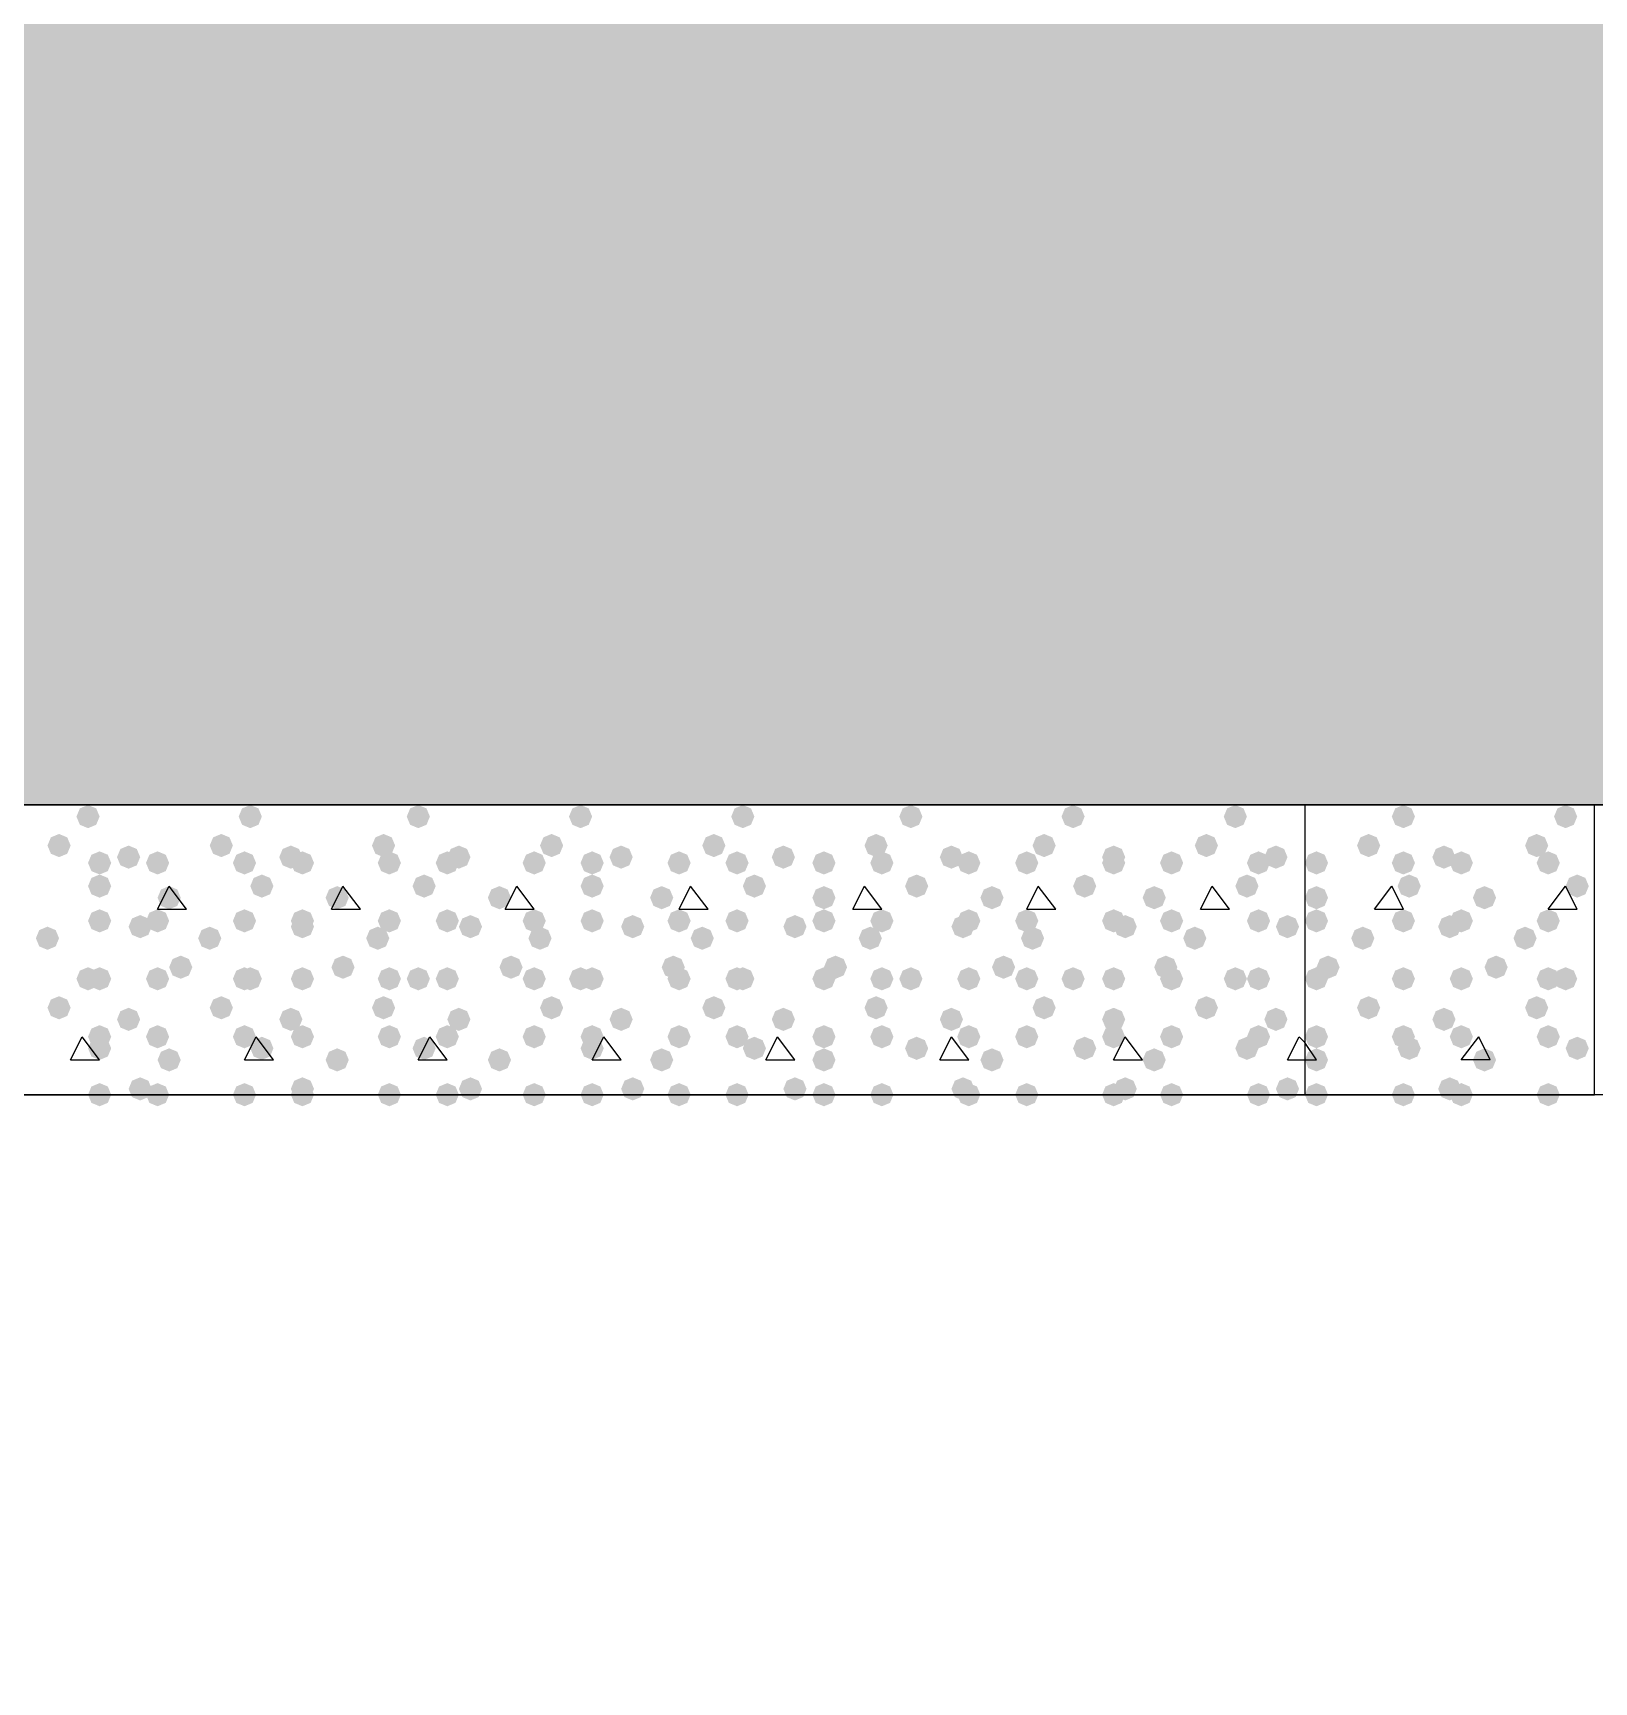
# Model space of a CAD drawing. Header units: millimetres. Extents: x 0 to 420, y 0 to 297.
# Drawn here: x 143.11 to 154.51, y 143.83 to 155.88 of the extents above; entities that cross this region are included whole.
import ezdxf

# ---------------------------------------------------------------- set-up
doc = ezdxf.new("R2010")
doc.units = ezdxf.units.MM
doc.layers.get('0').update_dxf_attribs({"linetype": 'CONTINUOUS'})

msp = doc.modelspace()

# ---------------------------------------------------------------- hatches: boundary and pattern name
at = {"true_color": 0x000008}
h = msp.add_hatch(color=0, dxfattribs=at)
h.paths.add_polyline_path([(379.518333, 162.263667), (33.401, 162.263667), (379.518333, 150.241)], flags=0)
h.paths.add_polyline_path([(33.401, 162.263667), (379.518333, 150.241), (33.401, 150.241)], flags=0)
for points in [[(143.594667, 150.156333), (143.569796, 150.096537), (143.51, 150.071667), (143.450204, 150.096537), (143.425333, 150.156333), (143.450204, 150.216129), (143.51, 150.241), (143.569796, 150.216129)], [(144.78, 150.156333), (144.755129, 150.096537), (144.695333, 150.071667), (144.635538, 150.096537), (144.610667, 150.156333), (144.635537, 150.216129), (144.695333, 150.241), (144.755129, 150.216129)], [(146.007667, 150.156333), (145.982796, 150.096537), (145.923, 150.071667), (145.863204, 150.096537), (145.838333, 150.156333), (145.863204, 150.216129), (145.923, 150.241), (145.982796, 150.216129)], [(147.193, 150.156333), (147.168129, 150.096537), (147.108333, 150.071667), (147.048538, 150.096537), (147.023667, 150.156333), (147.048537, 150.216129), (147.108333, 150.241), (147.168129, 150.216129)], [(148.378333, 150.156333), (148.353462, 150.096537), (148.293667, 150.071667), (148.233871, 150.096537), (148.209, 150.156333), (148.233871, 150.216129), (148.293667, 150.241), (148.353462, 150.216129)], [(149.606, 150.156333), (149.581129, 150.096537), (149.521333, 150.071667), (149.461538, 150.096537), (149.436667, 150.156333), (149.461537, 150.216129), (149.521333, 150.241), (149.581129, 150.216129)], [(150.791333, 150.156333), (150.766462, 150.096537), (150.706667, 150.071667), (150.646871, 150.096537), (150.622, 150.156333), (150.646871, 150.216129), (150.706667, 150.241), (150.766462, 150.216129)], [(151.976667, 150.156333), (151.951796, 150.096537), (151.892, 150.071667), (151.832204, 150.096537), (151.807333, 150.156333), (151.832204, 150.216129), (151.892, 150.241), (151.951796, 150.216129)], [(143.383, 149.944667), (143.358129, 149.884871), (143.298333, 149.86), (143.238537, 149.884871), (143.213667, 149.944667), (143.238537, 150.004462), (143.298333, 150.029333), (143.358129, 150.004463)], [(144.568333, 149.944667), (144.543463, 149.884871), (144.483667, 149.86), (144.423871, 149.884871), (144.399, 149.944667), (144.423871, 150.004462), (144.483667, 150.029333), (144.543462, 150.004463)], [(145.753667, 149.944667), (145.728796, 149.884871), (145.669, 149.86), (145.609204, 149.884871), (145.584333, 149.944667), (145.609204, 150.004462), (145.669, 150.029333), (145.728796, 150.004463)], [(146.981333, 149.944667), (146.956462, 149.884871), (146.896667, 149.86), (146.836871, 149.884871), (146.812, 149.944667), (146.836871, 150.004462), (146.896667, 150.029333), (146.956462, 150.004463)], [(148.166667, 149.944667), (148.141796, 149.884871), (148.082, 149.86), (148.022204, 149.884871), (147.997333, 149.944667), (148.022204, 150.004462), (148.082, 150.029333), (148.141796, 150.004463)], [(149.352, 149.944667), (149.327129, 149.884871), (149.267333, 149.86), (149.207538, 149.884871), (149.182667, 149.944667), (149.207537, 150.004462), (149.267333, 150.029333), (149.327129, 150.004463)], [(150.579667, 149.944667), (150.554796, 149.884871), (150.495, 149.86), (150.435204, 149.884871), (150.410333, 149.944667), (150.435204, 150.004462), (150.495, 150.029333), (150.554796, 150.004463)], [(151.765, 149.944667), (151.740129, 149.884871), (151.680333, 149.86), (151.620538, 149.884871), (151.595667, 149.944667), (151.620537, 150.004462), (151.680333, 150.029333), (151.740129, 150.004463)], [(143.679333, 149.817667), (143.654463, 149.757871), (143.594667, 149.733), (143.534871, 149.757871), (143.51, 149.817667), (143.534871, 149.877462), (143.594667, 149.902333), (143.654462, 149.877463)], [(143.891, 149.86), (143.866129, 149.800204), (143.806333, 149.775333), (143.746538, 149.800204), (143.721667, 149.86), (143.746537, 149.919796), (143.806333, 149.944667), (143.866129, 149.919796)], [(144.102667, 149.817667), (144.077796, 149.757871), (144.018, 149.733), (143.958204, 149.757871), (143.933333, 149.817667), (143.958204, 149.877462), (144.018, 149.902333), (144.077796, 149.877463)], [(144.737667, 149.817667), (144.712796, 149.757871), (144.653, 149.733), (144.593204, 149.757871), (144.568333, 149.817667), (144.593204, 149.877462), (144.653, 149.902333), (144.712796, 149.877463)], [(145.076333, 149.86), (145.051462, 149.800204), (144.991667, 149.775333), (144.931871, 149.800204), (144.907, 149.86), (144.931871, 149.919796), (144.991667, 149.944667), (145.051462, 149.919796)], [(145.161, 149.817667), (145.136129, 149.757871), (145.076333, 149.733), (145.016538, 149.757871), (144.991667, 149.817667), (145.016537, 149.877462), (145.076333, 149.902333), (145.136129, 149.877463)], [(145.796, 149.817667), (145.771129, 149.757871), (145.711333, 149.733), (145.651538, 149.757871), (145.626667, 149.817667), (145.651537, 149.877462), (145.711333, 149.902333), (145.771129, 149.877463)], [(146.219333, 149.817667), (146.194462, 149.757871), (146.134667, 149.733), (146.074871, 149.757871), (146.05, 149.817667), (146.074871, 149.877462), (146.134667, 149.902333), (146.194462, 149.877463)], [(146.304, 149.86), (146.279129, 149.800204), (146.219333, 149.775333), (146.159538, 149.800204), (146.134667, 149.86), (146.159537, 149.919796), (146.219333, 149.944667), (146.279129, 149.919796)], [(146.854333, 149.817667), (146.829463, 149.757871), (146.769667, 149.733), (146.709871, 149.757871), (146.685, 149.817667), (146.709871, 149.877462), (146.769667, 149.902333), (146.829462, 149.877463)], [(147.277667, 149.817667), (147.252796, 149.757871), (147.193, 149.733), (147.133204, 149.757871), (147.108333, 149.817667), (147.133204, 149.877462), (147.193, 149.902333), (147.252796, 149.877463)], [(147.489333, 149.86), (147.464463, 149.800204), (147.404667, 149.775333), (147.344871, 149.800204), (147.32, 149.86), (147.344871, 149.919796), (147.404667, 149.944667), (147.464462, 149.919796)], [(147.912667, 149.817667), (147.887796, 149.757871), (147.828, 149.733), (147.768204, 149.757871), (147.743333, 149.817667), (147.768204, 149.877462), (147.828, 149.902333), (147.887796, 149.877463)], [(148.336, 149.817667), (148.311129, 149.757871), (148.251333, 149.733), (148.191538, 149.757871), (148.166667, 149.817667), (148.191537, 149.877462), (148.251333, 149.902333), (148.311129, 149.877463)], [(148.674667, 149.86), (148.649796, 149.800204), (148.59, 149.775333), (148.530204, 149.800204), (148.505333, 149.86), (148.530204, 149.919796), (148.59, 149.944667), (148.649796, 149.919796)], [(148.971, 149.817667), (148.946129, 149.757871), (148.886333, 149.733), (148.826538, 149.757871), (148.801667, 149.817667), (148.826537, 149.877462), (148.886333, 149.902333), (148.946129, 149.877463)], [(149.394333, 149.817667), (149.369463, 149.757871), (149.309667, 149.733), (149.249871, 149.757871), (149.225, 149.817667), (149.249871, 149.877462), (149.309667, 149.902333), (149.369462, 149.877463)], [(149.902333, 149.86), (149.877462, 149.800204), (149.817667, 149.775333), (149.757871, 149.800204), (149.733, 149.86), (149.757871, 149.919796), (149.817667, 149.944667), (149.877462, 149.919796)], [(150.029333, 149.817667), (150.004462, 149.757871), (149.944667, 149.733), (149.884871, 149.757871), (149.86, 149.817667), (149.884871, 149.877462), (149.944667, 149.902333), (150.004462, 149.877463)], [(150.452667, 149.817667), (150.427796, 149.757871), (150.368, 149.733), (150.308204, 149.757871), (150.283333, 149.817667), (150.308204, 149.877462), (150.368, 149.902333), (150.427796, 149.877463)], [(151.087667, 149.86), (151.062796, 149.800204), (151.003, 149.775333), (150.943204, 149.800204), (150.918333, 149.86), (150.943204, 149.919796), (151.003, 149.944667), (151.062796, 149.919796)], [(151.087667, 149.817667), (151.062796, 149.757871), (151.003, 149.733), (150.943204, 149.757871), (150.918333, 149.817667), (150.943204, 149.877462), (151.003, 149.902333), (151.062796, 149.877463)], [(151.511, 149.817667), (151.486129, 149.757871), (151.426333, 149.733), (151.366538, 149.757871), (151.341667, 149.817667), (151.366537, 149.877462), (151.426333, 149.902333), (151.486129, 149.877463)], [(152.146, 149.817667), (152.121129, 149.757871), (152.061333, 149.733), (152.001538, 149.757871), (151.976667, 149.817667), (152.001537, 149.877462), (152.061333, 149.902333), (152.121129, 149.877463)], [(152.273, 149.86), (152.248129, 149.800204), (152.188333, 149.775333), (152.128537, 149.800204), (152.103667, 149.86), (152.128537, 149.919796), (152.188333, 149.944667), (152.248129, 149.919796)], [(143.679333, 149.648333), (143.654463, 149.588537), (143.594667, 149.563667), (143.534871, 149.588537), (143.51, 149.648333), (143.534871, 149.708129), (143.594667, 149.733), (143.654462, 149.708129)], [(144.864667, 149.648333), (144.839796, 149.588537), (144.78, 149.563667), (144.720204, 149.588537), (144.695333, 149.648333), (144.720204, 149.708129), (144.78, 149.733), (144.839796, 149.708129)], [(146.05, 149.648333), (146.025129, 149.588537), (145.965333, 149.563667), (145.905538, 149.588537), (145.880667, 149.648333), (145.905537, 149.708129), (145.965333, 149.733), (146.025129, 149.708129)], [(147.277667, 149.648333), (147.252796, 149.588537), (147.193, 149.563667), (147.133204, 149.588537), (147.108333, 149.648333), (147.133204, 149.708129), (147.193, 149.733), (147.252796, 149.708129)], [(148.463, 149.648333), (148.438129, 149.588537), (148.378333, 149.563667), (148.318537, 149.588537), (148.293667, 149.648333), (148.318537, 149.708129), (148.378333, 149.733), (148.438129, 149.708129)], [(149.648333, 149.648333), (149.623462, 149.588537), (149.563667, 149.563667), (149.503871, 149.588537), (149.479, 149.648333), (149.503871, 149.708129), (149.563667, 149.733), (149.623462, 149.708129)], [(150.876, 149.648333), (150.851129, 149.588537), (150.791333, 149.563667), (150.731538, 149.588537), (150.706667, 149.648333), (150.731537, 149.708129), (150.791333, 149.733), (150.851129, 149.708129)], [(152.061333, 149.648333), (152.036462, 149.588537), (151.976667, 149.563667), (151.916871, 149.588537), (151.892, 149.648333), (151.916871, 149.708129), (151.976667, 149.733), (152.036462, 149.708129)], [(144.187333, 149.563667), (144.162463, 149.503871), (144.102667, 149.479), (144.042871, 149.503871), (144.018, 149.563667), (144.042871, 149.623462), (144.102667, 149.648333), (144.162462, 149.623463)], [(145.415, 149.563667), (145.390129, 149.503871), (145.330333, 149.479), (145.270538, 149.503871), (145.245667, 149.563667), (145.270537, 149.623462), (145.330333, 149.648333), (145.390129, 149.623463)], [(146.600333, 149.563667), (146.575463, 149.503871), (146.515667, 149.479), (146.455871, 149.503871), (146.431, 149.563667), (146.455871, 149.623462), (146.515667, 149.648333), (146.575462, 149.623463)], [(147.785667, 149.563667), (147.760796, 149.503871), (147.701, 149.479), (147.641204, 149.503871), (147.616333, 149.563667), (147.641204, 149.623462), (147.701, 149.648333), (147.760796, 149.623463)], [(148.971, 149.563667), (148.946129, 149.503871), (148.886333, 149.479), (148.826538, 149.503871), (148.801667, 149.563667), (148.826537, 149.623462), (148.886333, 149.648333), (148.946129, 149.623463)], [(150.198667, 149.563667), (150.173796, 149.503871), (150.114, 149.479), (150.054204, 149.503871), (150.029333, 149.563667), (150.054204, 149.623462), (150.114, 149.648333), (150.173796, 149.623463)], [(151.384, 149.563667), (151.359129, 149.503871), (151.299333, 149.479), (151.239538, 149.503871), (151.214667, 149.563667), (151.239537, 149.623462), (151.299333, 149.648333), (151.359129, 149.623463)], [(143.679333, 149.394333), (143.654463, 149.334537), (143.594667, 149.309667), (143.534871, 149.334537), (143.51, 149.394333), (143.534871, 149.454129), (143.594667, 149.479), (143.654462, 149.454129)], [(143.975667, 149.352), (143.950796, 149.292204), (143.891, 149.267333), (143.831204, 149.292204), (143.806333, 149.352), (143.831204, 149.411796), (143.891, 149.436667), (143.950796, 149.411796)], [(144.102667, 149.394333), (144.077796, 149.334537), (144.018, 149.309667), (143.958204, 149.334537), (143.933333, 149.394333), (143.958204, 149.454129), (144.018, 149.479), (144.077796, 149.454129)], [(144.737667, 149.394333), (144.712796, 149.334537), (144.653, 149.309667), (144.593204, 149.334537), (144.568333, 149.394333), (144.593204, 149.454129), (144.653, 149.479), (144.712796, 149.454129)], [(145.161, 149.394333), (145.136129, 149.334537), (145.076333, 149.309667), (145.016538, 149.334537), (144.991667, 149.394333), (145.016537, 149.454129), (145.076333, 149.479), (145.136129, 149.454129)], [(145.161, 149.352), (145.136129, 149.292204), (145.076333, 149.267333), (145.016538, 149.292204), (144.991667, 149.352), (145.016537, 149.411796), (145.076333, 149.436667), (145.136129, 149.411796)], [(145.796, 149.394333), (145.771129, 149.334537), (145.711333, 149.309667), (145.651538, 149.334537), (145.626667, 149.394333), (145.651537, 149.454129), (145.711333, 149.479), (145.771129, 149.454129)], [(146.219333, 149.394333), (146.194462, 149.334537), (146.134667, 149.309667), (146.074871, 149.334537), (146.05, 149.394333), (146.074871, 149.454129), (146.134667, 149.479), (146.194462, 149.454129)], [(146.388667, 149.352), (146.363796, 149.292204), (146.304, 149.267333), (146.244204, 149.292204), (146.219333, 149.352), (146.244204, 149.411796), (146.304, 149.436667), (146.363796, 149.411796)], [(146.854333, 149.394333), (146.829463, 149.334537), (146.769667, 149.309667), (146.709871, 149.334537), (146.685, 149.394333), (146.709871, 149.454129), (146.769667, 149.479), (146.829462, 149.454129)], [(147.277667, 149.394333), (147.252796, 149.334537), (147.193, 149.309667), (147.133204, 149.334537), (147.108333, 149.394333), (147.133204, 149.454129), (147.193, 149.479), (147.252796, 149.454129)], [(147.574, 149.352), (147.549129, 149.292204), (147.489333, 149.267333), (147.429538, 149.292204), (147.404667, 149.352), (147.429537, 149.411796), (147.489333, 149.436667), (147.549129, 149.411796)], [(147.912667, 149.394333), (147.887796, 149.334537), (147.828, 149.309667), (147.768204, 149.334537), (147.743333, 149.394333), (147.768204, 149.454129), (147.828, 149.479), (147.887796, 149.454129)], [(148.336, 149.394333), (148.311129, 149.334537), (148.251333, 149.309667), (148.191538, 149.334537), (148.166667, 149.394333), (148.191537, 149.454129), (148.251333, 149.479), (148.311129, 149.454129)], [(148.759333, 149.352), (148.734463, 149.292204), (148.674667, 149.267333), (148.614871, 149.292204), (148.59, 149.352), (148.614871, 149.411796), (148.674667, 149.436667), (148.734462, 149.411796)], [(148.971, 149.394333), (148.946129, 149.334537), (148.886333, 149.309667), (148.826538, 149.334537), (148.801667, 149.394333), (148.826537, 149.454129), (148.886333, 149.479), (148.946129, 149.454129)], [(149.394333, 149.394333), (149.369463, 149.334537), (149.309667, 149.309667), (149.249871, 149.334537), (149.225, 149.394333), (149.249871, 149.454129), (149.309667, 149.479), (149.369462, 149.454129)], [(149.987, 149.352), (149.962129, 149.292204), (149.902333, 149.267333), (149.842538, 149.292204), (149.817667, 149.352), (149.842537, 149.411796), (149.902333, 149.436667), (149.962129, 149.411796)], [(150.029333, 149.394333), (150.004462, 149.334537), (149.944667, 149.309667), (149.884871, 149.334537), (149.86, 149.394333), (149.884871, 149.454129), (149.944667, 149.479), (150.004462, 149.454129)], [(150.452667, 149.394333), (150.427796, 149.334537), (150.368, 149.309667), (150.308204, 149.334537), (150.283333, 149.394333), (150.308204, 149.454129), (150.368, 149.479), (150.427796, 149.454129)], [(151.087667, 149.394333), (151.062796, 149.334537), (151.003, 149.309667), (150.943204, 149.334537), (150.918333, 149.394333), (150.943204, 149.454129), (151.003, 149.479), (151.062796, 149.454129)], [(151.172333, 149.352), (151.147462, 149.292204), (151.087667, 149.267333), (151.027871, 149.292204), (151.003, 149.352), (151.027871, 149.411796), (151.087667, 149.436667), (151.147462, 149.411796)], [(151.511, 149.394333), (151.486129, 149.334537), (151.426333, 149.309667), (151.366538, 149.334537), (151.341667, 149.394333), (151.366537, 149.454129), (151.426333, 149.479), (151.486129, 149.454129)], [(152.146, 149.394333), (152.121129, 149.334537), (152.061333, 149.309667), (152.001538, 149.334537), (151.976667, 149.394333), (152.001537, 149.454129), (152.061333, 149.479), (152.121129, 149.454129)], [(152.357667, 149.352), (152.332796, 149.292204), (152.273, 149.267333), (152.213204, 149.292204), (152.188333, 149.352), (152.213204, 149.411796), (152.273, 149.436667), (152.332796, 149.411796)], [(143.298333, 149.267333), (143.273462, 149.207537), (143.213667, 149.182667), (143.153871, 149.207537), (143.129, 149.267333), (143.153871, 149.327129), (143.213667, 149.352), (143.273462, 149.327129)], [(144.483667, 149.267333), (144.458796, 149.207537), (144.399, 149.182667), (144.339204, 149.207537), (144.314333, 149.267333), (144.339204, 149.327129), (144.399, 149.352), (144.458796, 149.327129)], [(145.711333, 149.267333), (145.686462, 149.207537), (145.626667, 149.182667), (145.566871, 149.207537), (145.542, 149.267333), (145.566871, 149.327129), (145.626667, 149.352), (145.686462, 149.327129)], [(146.896667, 149.267333), (146.871796, 149.207537), (146.812, 149.182667), (146.752204, 149.207537), (146.727333, 149.267333), (146.752204, 149.327129), (146.812, 149.352), (146.871796, 149.327129)], [(148.082, 149.267333), (148.057129, 149.207537), (147.997333, 149.182667), (147.937538, 149.207537), (147.912667, 149.267333), (147.937537, 149.327129), (147.997333, 149.352), (148.057129, 149.327129)], [(149.309667, 149.267333), (149.284796, 149.207537), (149.225, 149.182667), (149.165204, 149.207537), (149.140333, 149.267333), (149.165204, 149.327129), (149.225, 149.352), (149.284796, 149.327129)], [(150.495, 149.267333), (150.470129, 149.207537), (150.410333, 149.182667), (150.350538, 149.207537), (150.325667, 149.267333), (150.350537, 149.327129), (150.410333, 149.352), (150.470129, 149.327129)], [(151.680333, 149.267333), (151.655463, 149.207537), (151.595667, 149.182667), (151.535871, 149.207537), (151.511, 149.267333), (151.535871, 149.327129), (151.595667, 149.352), (151.655462, 149.327129)], [(143.594667, 148.971), (143.569796, 148.911204), (143.51, 148.886333), (143.450204, 148.911204), (143.425333, 148.971), (143.450204, 149.030796), (143.51, 149.055667), (143.569796, 149.030796)], [(143.679333, 148.971), (143.654463, 148.911204), (143.594667, 148.886333), (143.534871, 148.911204), (143.51, 148.971), (143.534871, 149.030796), (143.594667, 149.055667), (143.654462, 149.030796)], [(144.102667, 148.971), (144.077796, 148.911204), (144.018, 148.886333), (143.958204, 148.911204), (143.933333, 148.971), (143.958204, 149.030796), (144.018, 149.055667), (144.077796, 149.030796)], [(144.272, 149.055667), (144.247129, 148.995871), (144.187333, 148.971), (144.127538, 148.995871), (144.102667, 149.055667), (144.127537, 149.115462), (144.187333, 149.140333), (144.247129, 149.115463)], [(144.737667, 148.971), (144.712796, 148.911204), (144.653, 148.886333), (144.593204, 148.911204), (144.568333, 148.971), (144.593204, 149.030796), (144.653, 149.055667), (144.712796, 149.030796)], [(144.78, 148.971), (144.755129, 148.911204), (144.695333, 148.886333), (144.635538, 148.911204), (144.610667, 148.971), (144.635537, 149.030796), (144.695333, 149.055667), (144.755129, 149.030796)], [(145.161, 148.971), (145.136129, 148.911204), (145.076333, 148.886333), (145.016538, 148.911204), (144.991667, 148.971), (145.016537, 149.030796), (145.076333, 149.055667), (145.136129, 149.030796)], [(145.457333, 149.055667), (145.432462, 148.995871), (145.372667, 148.971), (145.312871, 148.995871), (145.288, 149.055667), (145.312871, 149.115462), (145.372667, 149.140333), (145.432462, 149.115463)], [(145.796, 148.971), (145.771129, 148.911204), (145.711333, 148.886333), (145.651538, 148.911204), (145.626667, 148.971), (145.651537, 149.030796), (145.711333, 149.055667), (145.771129, 149.030796)], [(146.007667, 148.971), (145.982796, 148.911204), (145.923, 148.886333), (145.863204, 148.911204), (145.838333, 148.971), (145.863204, 149.030796), (145.923, 149.055667), (145.982796, 149.030796)], [(146.219333, 148.971), (146.194462, 148.911204), (146.134667, 148.886333), (146.074871, 148.911204), (146.05, 148.971), (146.074871, 149.030796), (146.134667, 149.055667), (146.194462, 149.030796)], [(146.685, 149.055667), (146.660129, 148.995871), (146.600333, 148.971), (146.540538, 148.995871), (146.515667, 149.055667), (146.540537, 149.115462), (146.600333, 149.140333), (146.660129, 149.115463)], [(146.854333, 148.971), (146.829463, 148.911204), (146.769667, 148.886333), (146.709871, 148.911204), (146.685, 148.971), (146.709871, 149.030796), (146.769667, 149.055667), (146.829462, 149.030796)], [(147.193, 148.971), (147.168129, 148.911204), (147.108333, 148.886333), (147.048538, 148.911204), (147.023667, 148.971), (147.048537, 149.030796), (147.108333, 149.055667), (147.168129, 149.030796)], [(147.277667, 148.971), (147.252796, 148.911204), (147.193, 148.886333), (147.133204, 148.911204), (147.108333, 148.971), (147.133204, 149.030796), (147.193, 149.055667), (147.252796, 149.030796)], [(147.870333, 149.055667), (147.845463, 148.995871), (147.785667, 148.971), (147.725871, 148.995871), (147.701, 149.055667), (147.725871, 149.115462), (147.785667, 149.140333), (147.845462, 149.115463)], [(147.912667, 148.971), (147.887796, 148.911204), (147.828, 148.886333), (147.768204, 148.911204), (147.743333, 148.971), (147.768204, 149.030796), (147.828, 149.055667), (147.887796, 149.030796)], [(148.336, 148.971), (148.311129, 148.911204), (148.251333, 148.886333), (148.191538, 148.911204), (148.166667, 148.971), (148.191537, 149.030796), (148.251333, 149.055667), (148.311129, 149.030796)], [(148.378333, 148.971), (148.353462, 148.911204), (148.293667, 148.886333), (148.233871, 148.911204), (148.209, 148.971), (148.233871, 149.030796), (148.293667, 149.055667), (148.353462, 149.030796)], [(148.971, 148.971), (148.946129, 148.911204), (148.886333, 148.886333), (148.826538, 148.911204), (148.801667, 148.971), (148.826537, 149.030796), (148.886333, 149.055667), (148.946129, 149.030796)], [(149.055667, 149.055667), (149.030796, 148.995871), (148.971, 148.971), (148.911204, 148.995871), (148.886333, 149.055667), (148.911204, 149.115462), (148.971, 149.140333), (149.030796, 149.115463)], [(149.394333, 148.971), (149.369463, 148.911204), (149.309667, 148.886333), (149.249871, 148.911204), (149.225, 148.971), (149.249871, 149.030796), (149.309667, 149.055667), (149.369462, 149.030796)], [(149.606, 148.971), (149.581129, 148.911204), (149.521333, 148.886333), (149.461538, 148.911204), (149.436667, 148.971), (149.461537, 149.030796), (149.521333, 149.055667), (149.581129, 149.030796)], [(150.029333, 148.971), (150.004462, 148.911204), (149.944667, 148.886333), (149.884871, 148.911204), (149.86, 148.971), (149.884871, 149.030796), (149.944667, 149.055667), (150.004462, 149.030796)], [(150.283333, 149.055667), (150.258463, 148.995871), (150.198667, 148.971), (150.138871, 148.995871), (150.114, 149.055667), (150.138871, 149.115462), (150.198667, 149.140333), (150.258462, 149.115463)], [(150.452667, 148.971), (150.427796, 148.911204), (150.368, 148.886333), (150.308204, 148.911204), (150.283333, 148.971), (150.308204, 149.030796), (150.368, 149.055667), (150.427796, 149.030796)], [(150.791333, 148.971), (150.766462, 148.911204), (150.706667, 148.886333), (150.646871, 148.911204), (150.622, 148.971), (150.646871, 149.030796), (150.706667, 149.055667), (150.766462, 149.030796)], [(151.087667, 148.971), (151.062796, 148.911204), (151.003, 148.886333), (150.943204, 148.911204), (150.918333, 148.971), (150.943204, 149.030796), (151.003, 149.055667), (151.062796, 149.030796)], [(151.468667, 149.055667), (151.443796, 148.995871), (151.384, 148.971), (151.324204, 148.995871), (151.299333, 149.055667), (151.324204, 149.115462), (151.384, 149.140333), (151.443796, 149.115463)], [(151.511, 148.971), (151.486129, 148.911204), (151.426333, 148.886333), (151.366538, 148.911204), (151.341667, 148.971), (151.366537, 149.030796), (151.426333, 149.055667), (151.486129, 149.030796)], [(151.976667, 148.971), (151.951796, 148.911204), (151.892, 148.886333), (151.832204, 148.911204), (151.807333, 148.971), (151.832204, 149.030796), (151.892, 149.055667), (151.951796, 149.030796)], [(152.146, 148.971), (152.121129, 148.911204), (152.061333, 148.886333), (152.001538, 148.911204), (151.976667, 148.971), (152.001537, 149.030796), (152.061333, 149.055667), (152.121129, 149.030796)], [(143.383, 148.759333), (143.358129, 148.699537), (143.298333, 148.674667), (143.238537, 148.699537), (143.213667, 148.759333), (143.238537, 148.819129), (143.298333, 148.844), (143.358129, 148.819129)], [(144.568333, 148.759333), (144.543463, 148.699537), (144.483667, 148.674667), (144.423871, 148.699537), (144.399, 148.759333), (144.423871, 148.819129), (144.483667, 148.844), (144.543462, 148.819129)], [(145.753667, 148.759333), (145.728796, 148.699537), (145.669, 148.674667), (145.609204, 148.699537), (145.584333, 148.759333), (145.609204, 148.819129), (145.669, 148.844), (145.728796, 148.819129)], [(146.981333, 148.759333), (146.956462, 148.699537), (146.896667, 148.674667), (146.836871, 148.699537), (146.812, 148.759333), (146.836871, 148.819129), (146.896667, 148.844), (146.956462, 148.819129)], [(148.166667, 148.759333), (148.141796, 148.699537), (148.082, 148.674667), (148.022204, 148.699537), (147.997333, 148.759333), (148.022204, 148.819129), (148.082, 148.844), (148.141796, 148.819129)], [(149.352, 148.759333), (149.327129, 148.699537), (149.267333, 148.674667), (149.207538, 148.699537), (149.182667, 148.759333), (149.207537, 148.819129), (149.267333, 148.844), (149.327129, 148.819129)], [(150.579667, 148.759333), (150.554796, 148.699537), (150.495, 148.674667), (150.435204, 148.699537), (150.410333, 148.759333), (150.435204, 148.819129), (150.495, 148.844), (150.554796, 148.819129)], [(151.765, 148.759333), (151.740129, 148.699537), (151.680333, 148.674667), (151.620538, 148.699537), (151.595667, 148.759333), (151.620537, 148.819129), (151.680333, 148.844), (151.740129, 148.819129)], [(143.891, 148.674667), (143.866129, 148.614871), (143.806333, 148.59), (143.746538, 148.614871), (143.721667, 148.674667), (143.746537, 148.734462), (143.806333, 148.759333), (143.866129, 148.734463)], [(145.076333, 148.674667), (145.051462, 148.614871), (144.991667, 148.59), (144.931871, 148.614871), (144.907, 148.674667), (144.931871, 148.734462), (144.991667, 148.759333), (145.051462, 148.734463)], [(146.304, 148.674667), (146.279129, 148.614871), (146.219333, 148.59), (146.159538, 148.614871), (146.134667, 148.674667), (146.159537, 148.734462), (146.219333, 148.759333), (146.279129, 148.734463)], [(147.489333, 148.674667), (147.464463, 148.614871), (147.404667, 148.59), (147.344871, 148.614871), (147.32, 148.674667), (147.344871, 148.734462), (147.404667, 148.759333), (147.464462, 148.734463)], [(148.674667, 148.674667), (148.649796, 148.614871), (148.59, 148.59), (148.530204, 148.614871), (148.505333, 148.674667), (148.530204, 148.734462), (148.59, 148.759333), (148.649796, 148.734463)], [(149.902333, 148.674667), (149.877462, 148.614871), (149.817667, 148.59), (149.757871, 148.614871), (149.733, 148.674667), (149.757871, 148.734462), (149.817667, 148.759333), (149.877462, 148.734463)], [(151.087667, 148.674667), (151.062796, 148.614871), (151.003, 148.59), (150.943204, 148.614871), (150.918333, 148.674667), (150.943204, 148.734462), (151.003, 148.759333), (151.062796, 148.734463)], [(152.273, 148.674667), (152.248129, 148.614871), (152.188333, 148.59), (152.128537, 148.614871), (152.103667, 148.674667), (152.128537, 148.734462), (152.188333, 148.759333), (152.248129, 148.734463)], [(143.679333, 148.547667), (143.654463, 148.487871), (143.594667, 148.463), (143.534871, 148.487871), (143.51, 148.547667), (143.534871, 148.607462), (143.594667, 148.632333), (143.654462, 148.607463)], [(144.102667, 148.547667), (144.077796, 148.487871), (144.018, 148.463), (143.958204, 148.487871), (143.933333, 148.547667), (143.958204, 148.607462), (144.018, 148.632333), (144.077796, 148.607463)], [(144.737667, 148.547667), (144.712796, 148.487871), (144.653, 148.463), (144.593204, 148.487871), (144.568333, 148.547667), (144.593204, 148.607462), (144.653, 148.632333), (144.712796, 148.607463)], [(145.161, 148.547667), (145.136129, 148.487871), (145.076333, 148.463), (145.016538, 148.487871), (144.991667, 148.547667), (145.016537, 148.607462), (145.076333, 148.632333), (145.136129, 148.607463)], [(145.796, 148.547667), (145.771129, 148.487871), (145.711333, 148.463), (145.651538, 148.487871), (145.626667, 148.547667), (145.651537, 148.607462), (145.711333, 148.632333), (145.771129, 148.607463)], [(146.219333, 148.547667), (146.194462, 148.487871), (146.134667, 148.463), (146.074871, 148.487871), (146.05, 148.547667), (146.074871, 148.607462), (146.134667, 148.632333), (146.194462, 148.607463)], [(146.854333, 148.547667), (146.829463, 148.487871), (146.769667, 148.463), (146.709871, 148.487871), (146.685, 148.547667), (146.709871, 148.607462), (146.769667, 148.632333), (146.829462, 148.607463)], [(147.277667, 148.547667), (147.252796, 148.487871), (147.193, 148.463), (147.133204, 148.487871), (147.108333, 148.547667), (147.133204, 148.607462), (147.193, 148.632333), (147.252796, 148.607463)], [(147.912667, 148.547667), (147.887796, 148.487871), (147.828, 148.463), (147.768204, 148.487871), (147.743333, 148.547667), (147.768204, 148.607462), (147.828, 148.632333), (147.887796, 148.607463)], [(148.336, 148.547667), (148.311129, 148.487871), (148.251333, 148.463), (148.191538, 148.487871), (148.166667, 148.547667), (148.191537, 148.607462), (148.251333, 148.632333), (148.311129, 148.607463)], [(148.971, 148.547667), (148.946129, 148.487871), (148.886333, 148.463), (148.826538, 148.487871), (148.801667, 148.547667), (148.826537, 148.607462), (148.886333, 148.632333), (148.946129, 148.607463)], [(149.394333, 148.547667), (149.369463, 148.487871), (149.309667, 148.463), (149.249871, 148.487871), (149.225, 148.547667), (149.249871, 148.607462), (149.309667, 148.632333), (149.369462, 148.607463)], [(150.029333, 148.547667), (150.004462, 148.487871), (149.944667, 148.463), (149.884871, 148.487871), (149.86, 148.547667), (149.884871, 148.607462), (149.944667, 148.632333), (150.004462, 148.607463)], [(150.452667, 148.547667), (150.427796, 148.487871), (150.368, 148.463), (150.308204, 148.487871), (150.283333, 148.547667), (150.308204, 148.607462), (150.368, 148.632333), (150.427796, 148.607463)], [(151.087667, 148.547667), (151.062796, 148.487871), (151.003, 148.463), (150.943204, 148.487871), (150.918333, 148.547667), (150.943204, 148.607462), (151.003, 148.632333), (151.062796, 148.607463)], [(151.511, 148.547667), (151.486129, 148.487871), (151.426333, 148.463), (151.366538, 148.487871), (151.341667, 148.547667), (151.366537, 148.607462), (151.426333, 148.632333), (151.486129, 148.607463)], [(152.146, 148.547667), (152.121129, 148.487871), (152.061333, 148.463), (152.001538, 148.487871), (151.976667, 148.547667), (152.001537, 148.607462), (152.061333, 148.632333), (152.121129, 148.607463)], [(143.679333, 148.463), (143.654463, 148.403204), (143.594667, 148.378333), (143.534871, 148.403204), (143.51, 148.463), (143.534871, 148.522796), (143.594667, 148.547667), (143.654462, 148.522796)], [(144.187333, 148.378333), (144.162463, 148.318537), (144.102667, 148.293667), (144.042871, 148.318537), (144.018, 148.378333), (144.042871, 148.438129), (144.102667, 148.463), (144.162462, 148.438129)], [(144.864667, 148.463), (144.839796, 148.403204), (144.78, 148.378333), (144.720204, 148.403204), (144.695333, 148.463), (144.720204, 148.522796), (144.78, 148.547667), (144.839796, 148.522796)], [(145.415, 148.378333), (145.390129, 148.318537), (145.330333, 148.293667), (145.270538, 148.318537), (145.245667, 148.378333), (145.270537, 148.438129), (145.330333, 148.463), (145.390129, 148.438129)], [(146.05, 148.463), (146.025129, 148.403204), (145.965333, 148.378333), (145.905538, 148.403204), (145.880667, 148.463), (145.905537, 148.522796), (145.965333, 148.547667), (146.025129, 148.522796)], [(146.600333, 148.378333), (146.575463, 148.318537), (146.515667, 148.293667), (146.455871, 148.318537), (146.431, 148.378333), (146.455871, 148.438129), (146.515667, 148.463), (146.575462, 148.438129)], [(147.277667, 148.463), (147.252796, 148.403204), (147.193, 148.378333), (147.133204, 148.403204), (147.108333, 148.463), (147.133204, 148.522796), (147.193, 148.547667), (147.252796, 148.522796)], [(147.785667, 148.378333), (147.760796, 148.318537), (147.701, 148.293667), (147.641204, 148.318537), (147.616333, 148.378333), (147.641204, 148.438129), (147.701, 148.463), (147.760796, 148.438129)], [(148.463, 148.463), (148.438129, 148.403204), (148.378333, 148.378333), (148.318537, 148.403204), (148.293667, 148.463), (148.318537, 148.522796), (148.378333, 148.547667), (148.438129, 148.522796)], [(148.971, 148.378333), (148.946129, 148.318537), (148.886333, 148.293667), (148.826538, 148.318537), (148.801667, 148.378333), (148.826537, 148.438129), (148.886333, 148.463), (148.946129, 148.438129)], [(149.648333, 148.463), (149.623462, 148.403204), (149.563667, 148.378333), (149.503871, 148.403204), (149.479, 148.463), (149.503871, 148.522796), (149.563667, 148.547667), (149.623462, 148.522796)], [(150.198667, 148.378333), (150.173796, 148.318537), (150.114, 148.293667), (150.054204, 148.318537), (150.029333, 148.378333), (150.054204, 148.438129), (150.114, 148.463), (150.173796, 148.438129)], [(150.876, 148.463), (150.851129, 148.403204), (150.791333, 148.378333), (150.731538, 148.403204), (150.706667, 148.463), (150.731537, 148.522796), (150.791333, 148.547667), (150.851129, 148.522796)], [(151.384, 148.378333), (151.359129, 148.318537), (151.299333, 148.293667), (151.239538, 148.318537), (151.214667, 148.378333), (151.239537, 148.438129), (151.299333, 148.463), (151.359129, 148.438129)], [(152.061333, 148.463), (152.036462, 148.403204), (151.976667, 148.378333), (151.916871, 148.403204), (151.892, 148.463), (151.916871, 148.522796), (151.976667, 148.547667), (152.036462, 148.522796)], [(143.679333, 148.124333), (143.654463, 148.064537), (143.594667, 148.039667), (143.534871, 148.064537), (143.51, 148.124333), (143.534871, 148.184129), (143.594667, 148.209), (143.654462, 148.184129)], [(143.975667, 148.166667), (143.950796, 148.106871), (143.891, 148.082), (143.831204, 148.106871), (143.806333, 148.166667), (143.831204, 148.226462), (143.891, 148.251333), (143.950796, 148.226463)], [(144.102667, 148.124333), (144.077796, 148.064537), (144.018, 148.039667), (143.958204, 148.064537), (143.933333, 148.124333), (143.958204, 148.184129), (144.018, 148.209), (144.077796, 148.184129)], [(144.737667, 148.124333), (144.712796, 148.064537), (144.653, 148.039667), (144.593204, 148.064537), (144.568333, 148.124333), (144.593204, 148.184129), (144.653, 148.209), (144.712796, 148.184129)], [(145.161, 148.166667), (145.136129, 148.106871), (145.076333, 148.082), (145.016538, 148.106871), (144.991667, 148.166667), (145.016537, 148.226462), (145.076333, 148.251333), (145.136129, 148.226463)], [(145.161, 148.124333), (145.136129, 148.064537), (145.076333, 148.039667), (145.016538, 148.064537), (144.991667, 148.124333), (145.016537, 148.184129), (145.076333, 148.209), (145.136129, 148.184129)], [(145.796, 148.124333), (145.771129, 148.064537), (145.711333, 148.039667), (145.651538, 148.064537), (145.626667, 148.124333), (145.651537, 148.184129), (145.711333, 148.209), (145.771129, 148.184129)], [(146.219333, 148.124333), (146.194462, 148.064537), (146.134667, 148.039667), (146.074871, 148.064537), (146.05, 148.124333), (146.074871, 148.184129), (146.134667, 148.209), (146.194462, 148.184129)], [(146.388667, 148.166667), (146.363796, 148.106871), (146.304, 148.082), (146.244204, 148.106871), (146.219333, 148.166667), (146.244204, 148.226462), (146.304, 148.251333), (146.363796, 148.226463)], [(146.854333, 148.124333), (146.829463, 148.064537), (146.769667, 148.039667), (146.709871, 148.064537), (146.685, 148.124333), (146.709871, 148.184129), (146.769667, 148.209), (146.829462, 148.184129)], [(147.277667, 148.124333), (147.252796, 148.064537), (147.193, 148.039667), (147.133204, 148.064537), (147.108333, 148.124333), (147.133204, 148.184129), (147.193, 148.209), (147.252796, 148.184129)], [(147.574, 148.166667), (147.549129, 148.106871), (147.489333, 148.082), (147.429538, 148.106871), (147.404667, 148.166667), (147.429537, 148.226462), (147.489333, 148.251333), (147.549129, 148.226463)], [(147.912667, 148.124333), (147.887796, 148.064537), (147.828, 148.039667), (147.768204, 148.064537), (147.743333, 148.124333), (147.768204, 148.184129), (147.828, 148.209), (147.887796, 148.184129)], [(148.336, 148.124333), (148.311129, 148.064537), (148.251333, 148.039667), (148.191538, 148.064537), (148.166667, 148.124333), (148.191537, 148.184129), (148.251333, 148.209), (148.311129, 148.184129)], [(148.759333, 148.166667), (148.734463, 148.106871), (148.674667, 148.082), (148.614871, 148.106871), (148.59, 148.166667), (148.614871, 148.226462), (148.674667, 148.251333), (148.734462, 148.226463)], [(148.971, 148.124333), (148.946129, 148.064537), (148.886333, 148.039667), (148.826538, 148.064537), (148.801667, 148.124333), (148.826537, 148.184129), (148.886333, 148.209), (148.946129, 148.184129)], [(149.394333, 148.124333), (149.369463, 148.064537), (149.309667, 148.039667), (149.249871, 148.064537), (149.225, 148.124333), (149.249871, 148.184129), (149.309667, 148.209), (149.369462, 148.184129)], [(149.987, 148.166667), (149.962129, 148.106871), (149.902333, 148.082), (149.842538, 148.106871), (149.817667, 148.166667), (149.842537, 148.226462), (149.902333, 148.251333), (149.962129, 148.226463)], [(150.029333, 148.124333), (150.004462, 148.064537), (149.944667, 148.039667), (149.884871, 148.064537), (149.86, 148.124333), (149.884871, 148.184129), (149.944667, 148.209), (150.004462, 148.184129)], [(150.452667, 148.124333), (150.427796, 148.064537), (150.368, 148.039667), (150.308204, 148.064537), (150.283333, 148.124333), (150.308204, 148.184129), (150.368, 148.209), (150.427796, 148.184129)], [(151.087667, 148.124333), (151.062796, 148.064537), (151.003, 148.039667), (150.943204, 148.064537), (150.918333, 148.124333), (150.943204, 148.184129), (151.003, 148.209), (151.062796, 148.184129)], [(151.172333, 148.166667), (151.147462, 148.106871), (151.087667, 148.082), (151.027871, 148.106871), (151.003, 148.166667), (151.027871, 148.226462), (151.087667, 148.251333), (151.147462, 148.226463)], [(151.511, 148.124333), (151.486129, 148.064537), (151.426333, 148.039667), (151.366538, 148.064537), (151.341667, 148.124333), (151.366537, 148.184129), (151.426333, 148.209), (151.486129, 148.184129)], [(152.146, 148.124333), (152.121129, 148.064537), (152.061333, 148.039667), (152.001538, 148.064537), (151.976667, 148.124333), (152.001537, 148.184129), (152.061333, 148.209), (152.121129, 148.184129)], [(152.357667, 148.166667), (152.332796, 148.106871), (152.273, 148.082), (152.213204, 148.106871), (152.188333, 148.166667), (152.213204, 148.226462), (152.273, 148.251333), (152.332796, 148.226463)]]:
    msp.add_hatch(color=0, dxfattribs=at).paths.add_polyline_path(points, flags=0)
at = {"true_color": 0x000007}
for points in [[(153.204333, 150.156333), (153.179463, 150.096537), (153.119667, 150.071667), (153.059871, 150.096537), (153.035, 150.156333), (153.059871, 150.216129), (153.119667, 150.241), (153.179462, 150.216129)], [(154.389667, 150.156333), (154.364796, 150.096537), (154.305, 150.071667), (154.245204, 150.096537), (154.220333, 150.156333), (154.245204, 150.216129), (154.305, 150.241), (154.364796, 150.216129)], [(152.950333, 149.944667), (152.925463, 149.884871), (152.865667, 149.86), (152.805871, 149.884871), (152.781, 149.944667), (152.805871, 150.004462), (152.865667, 150.029333), (152.925462, 150.004463)], [(154.178, 149.944667), (154.153129, 149.884871), (154.093333, 149.86), (154.033537, 149.884871), (154.008667, 149.944667), (154.033537, 150.004462), (154.093333, 150.029333), (154.153129, 150.004463)], [(152.569333, 149.817667), (152.544463, 149.757871), (152.484667, 149.733), (152.424871, 149.757871), (152.4, 149.817667), (152.424871, 149.877462), (152.484667, 149.902333), (152.544462, 149.877463)], [(153.204333, 149.817667), (153.179463, 149.757871), (153.119667, 149.733), (153.059871, 149.757871), (153.035, 149.817667), (153.059871, 149.877462), (153.119667, 149.902333), (153.179462, 149.877463)], [(153.500667, 149.86), (153.475796, 149.800204), (153.416, 149.775333), (153.356204, 149.800204), (153.331333, 149.86), (153.356204, 149.919796), (153.416, 149.944667), (153.475796, 149.919796)], [(153.627667, 149.817667), (153.602796, 149.757871), (153.543, 149.733), (153.483204, 149.757871), (153.458333, 149.817667), (153.483204, 149.877462), (153.543, 149.902333), (153.602796, 149.877463)], [(154.262667, 149.817667), (154.237796, 149.757871), (154.178, 149.733), (154.118204, 149.757871), (154.093333, 149.817667), (154.118204, 149.877462), (154.178, 149.902333), (154.237796, 149.877463)], [(153.246667, 149.648333), (153.221796, 149.588537), (153.162, 149.563667), (153.102204, 149.588537), (153.077333, 149.648333), (153.102204, 149.708129), (153.162, 149.733), (153.221796, 149.708129)], [(154.474333, 149.648333), (154.449463, 149.588537), (154.389667, 149.563667), (154.329871, 149.588537), (154.305, 149.648333), (154.329871, 149.708129), (154.389667, 149.733), (154.449462, 149.708129)], [(152.569333, 149.563667), (152.544463, 149.503871), (152.484667, 149.479), (152.424871, 149.503871), (152.4, 149.563667), (152.424871, 149.623462), (152.484667, 149.648333), (152.544462, 149.623463)], [(153.797, 149.563667), (153.772129, 149.503871), (153.712333, 149.479), (153.652538, 149.503871), (153.627667, 149.563667), (153.652537, 149.623462), (153.712333, 149.648333), (153.772129, 149.623463)], [(152.569333, 149.394333), (152.544463, 149.334537), (152.484667, 149.309667), (152.424871, 149.334537), (152.4, 149.394333), (152.424871, 149.454129), (152.484667, 149.479), (152.544462, 149.454129)], [(153.204333, 149.394333), (153.179463, 149.334537), (153.119667, 149.309667), (153.059871, 149.334537), (153.035, 149.394333), (153.059871, 149.454129), (153.119667, 149.479), (153.179462, 149.454129)], [(153.543, 149.352), (153.518129, 149.292204), (153.458333, 149.267333), (153.398538, 149.292204), (153.373667, 149.352), (153.398537, 149.411796), (153.458333, 149.436667), (153.518129, 149.411796)], [(153.627667, 149.394333), (153.602796, 149.334537), (153.543, 149.309667), (153.483204, 149.334537), (153.458333, 149.394333), (153.483204, 149.454129), (153.543, 149.479), (153.602796, 149.454129)], [(154.262667, 149.394333), (154.237796, 149.334537), (154.178, 149.309667), (154.118204, 149.334537), (154.093333, 149.394333), (154.118204, 149.454129), (154.178, 149.479), (154.237796, 149.454129)], [(152.908, 149.267333), (152.883129, 149.207537), (152.823333, 149.182667), (152.763537, 149.207537), (152.738667, 149.267333), (152.763537, 149.327129), (152.823333, 149.352), (152.883129, 149.327129)], [(154.093333, 149.267333), (154.068463, 149.207537), (154.008667, 149.182667), (153.948871, 149.207537), (153.924, 149.267333), (153.948871, 149.327129), (154.008667, 149.352), (154.068462, 149.327129)], [(152.569333, 148.971), (152.544463, 148.911204), (152.484667, 148.886333), (152.424871, 148.911204), (152.4, 148.971), (152.424871, 149.030796), (152.484667, 149.055667), (152.544462, 149.030796)], [(152.654, 149.055667), (152.629129, 148.995871), (152.569333, 148.971), (152.509538, 148.995871), (152.484667, 149.055667), (152.509537, 149.115462), (152.569333, 149.140333), (152.629129, 149.115463)], [(153.204333, 148.971), (153.179463, 148.911204), (153.119667, 148.886333), (153.059871, 148.911204), (153.035, 148.971), (153.059871, 149.030796), (153.119667, 149.055667), (153.179462, 149.030796)], [(153.204333, 148.971), (153.179463, 148.911204), (153.119667, 148.886333), (153.059871, 148.911204), (153.035, 148.971), (153.059871, 149.030796), (153.119667, 149.055667), (153.179462, 149.030796)], [(153.627667, 148.971), (153.602796, 148.911204), (153.543, 148.886333), (153.483204, 148.911204), (153.458333, 148.971), (153.483204, 149.030796), (153.543, 149.055667), (153.602796, 149.030796)], [(153.881667, 149.055667), (153.856796, 148.995871), (153.797, 148.971), (153.737204, 148.995871), (153.712333, 149.055667), (153.737204, 149.115462), (153.797, 149.140333), (153.856796, 149.115463)], [(154.262667, 148.971), (154.237796, 148.911204), (154.178, 148.886333), (154.118204, 148.911204), (154.093333, 148.971), (154.118204, 149.030796), (154.178, 149.055667), (154.237796, 149.030796)], [(154.389667, 148.971), (154.364796, 148.911204), (154.305, 148.886333), (154.245204, 148.911204), (154.220333, 148.971), (154.245204, 149.030796), (154.305, 149.055667), (154.364796, 149.030796)], [(152.950333, 148.759333), (152.925463, 148.699537), (152.865667, 148.674667), (152.805871, 148.699537), (152.781, 148.759333), (152.805871, 148.819129), (152.865667, 148.844), (152.925462, 148.819129)], [(154.178, 148.759333), (154.153129, 148.699537), (154.093333, 148.674667), (154.033537, 148.699537), (154.008667, 148.759333), (154.033537, 148.819129), (154.093333, 148.844), (154.153129, 148.819129)], [(153.500667, 148.674667), (153.475796, 148.614871), (153.416, 148.59), (153.356204, 148.614871), (153.331333, 148.674667), (153.356204, 148.734462), (153.416, 148.759333), (153.475796, 148.734463)], [(152.569333, 148.547667), (152.544463, 148.487871), (152.484667, 148.463), (152.424871, 148.487871), (152.4, 148.547667), (152.424871, 148.607462), (152.484667, 148.632333), (152.544462, 148.607463)], [(153.204333, 148.547667), (153.179463, 148.487871), (153.119667, 148.463), (153.059871, 148.487871), (153.035, 148.547667), (153.059871, 148.607462), (153.119667, 148.632333), (153.179462, 148.607463)], [(153.627667, 148.547667), (153.602796, 148.487871), (153.543, 148.463), (153.483204, 148.487871), (153.458333, 148.547667), (153.483204, 148.607462), (153.543, 148.632333), (153.602796, 148.607463)], [(154.262667, 148.547667), (154.237796, 148.487871), (154.178, 148.463), (154.118204, 148.487871), (154.093333, 148.547667), (154.118204, 148.607462), (154.178, 148.632333), (154.237796, 148.607463)], [(152.569333, 148.378333), (152.544463, 148.318537), (152.484667, 148.293667), (152.424871, 148.318537), (152.4, 148.378333), (152.424871, 148.438129), (152.484667, 148.463), (152.544462, 148.438129)], [(153.246667, 148.463), (153.221796, 148.403204), (153.162, 148.378333), (153.102204, 148.403204), (153.077333, 148.463), (153.102204, 148.522796), (153.162, 148.547667), (153.221796, 148.522796)], [(153.797, 148.378333), (153.772129, 148.318537), (153.712333, 148.293667), (153.652538, 148.318537), (153.627667, 148.378333), (153.652537, 148.438129), (153.712333, 148.463), (153.772129, 148.438129)], [(154.474333, 148.463), (154.449463, 148.403204), (154.389667, 148.378333), (154.329871, 148.403204), (154.305, 148.463), (154.329871, 148.522796), (154.389667, 148.547667), (154.449462, 148.522796)], [(152.569333, 148.124333), (152.544463, 148.064537), (152.484667, 148.039667), (152.424871, 148.064537), (152.4, 148.124333), (152.424871, 148.184129), (152.484667, 148.209), (152.544462, 148.184129)], [(153.204333, 148.124333), (153.179463, 148.064537), (153.119667, 148.039667), (153.059871, 148.064537), (153.035, 148.124333), (153.059871, 148.184129), (153.119667, 148.209), (153.179462, 148.184129)], [(153.543, 148.166667), (153.518129, 148.106871), (153.458333, 148.082), (153.398538, 148.106871), (153.373667, 148.166667), (153.398537, 148.226462), (153.458333, 148.251333), (153.518129, 148.226463)], [(153.627667, 148.124333), (153.602796, 148.064537), (153.543, 148.039667), (153.483204, 148.064537), (153.458333, 148.124333), (153.483204, 148.184129), (153.543, 148.209), (153.602796, 148.184129)], [(154.262667, 148.124333), (154.237796, 148.064537), (154.178, 148.039667), (154.118204, 148.064537), (154.093333, 148.124333), (154.118204, 148.184129), (154.178, 148.209), (154.237796, 148.184129)]]:
    msp.add_hatch(color=0, dxfattribs=at).paths.add_polyline_path(points, flags=0)

# ---------------------------------------------------------------- linework, layer by layer
at = {"color": 0, "true_color": 0x000008}
msp.add_lwpolyline([(33.401, 162.263667), (379.518333, 150.241), (33.401, 150.241)], close=True, dxfattribs=at)
at = {"color": 0, "true_color": 0x000007}
for points in [[(32.342667, 126.915333), (32.342667, 150.241), (380.576667, 150.241), (380.576667, 126.915333), (218.101333, 126.915333), (218.101333, 105.748667), (194.775667, 105.748667), (194.775667, 126.915333)], [(32.342667, 126.915333), (32.342667, 150.241), (380.576667, 150.241), (380.576667, 126.915333), (218.101333, 126.915333), (218.101333, 105.748667), (194.775667, 105.748667), (194.775667, 126.915333)], [(152.4, 150.241), (152.4, 148.124333), (154.516667, 148.124333), (154.516667, 150.241)]]:
    msp.add_lwpolyline(points, close=True, dxfattribs=at)
for points in [[(152.4, 150.241), (133.35, 150.241)], [(152.908, 149.479), (153.035, 149.648333)], [(153.119667, 149.479), (153.035, 149.648333)], [(154.178, 149.479), (154.305, 149.648333)], [(154.389667, 149.479), (154.305, 149.648333)], [(152.908, 149.479), (153.119667, 149.479)], [(154.178, 149.479), (154.389667, 149.479)], [(152.484667, 148.378333), (152.4, 148.505333)], [(153.754667, 148.378333), (153.543, 148.378333), (153.67, 148.547667)], [(153.754667, 148.378333), (153.67, 148.547667)], [(152.4, 148.378333), (152.484667, 148.378333)], [(133.35, 148.124333), (152.4, 148.124333)]]:
    msp.add_lwpolyline(points, dxfattribs=at)
at = {"color": 0, "true_color": 0x000008}
for points in [[(144.018, 149.479), (144.102667, 149.648333)], [(144.229667, 149.479), (144.102667, 149.648333)], [(145.288, 149.479), (145.372667, 149.648333)], [(145.499667, 149.479), (145.372667, 149.648333)], [(146.558, 149.479), (146.642667, 149.648333)], [(146.769667, 149.479), (146.642667, 149.648333)], [(147.828, 149.479), (147.912667, 149.648333)], [(148.039667, 149.479), (147.912667, 149.648333)], [(149.098, 149.479), (149.182667, 149.648333)], [(149.309667, 149.479), (149.182667, 149.648333)], [(150.368, 149.479), (150.452667, 149.648333)], [(150.579667, 149.479), (150.452667, 149.648333)], [(151.638, 149.479), (151.722667, 149.648333)], [(151.849667, 149.479), (151.722667, 149.648333)], [(144.018, 149.479), (144.229667, 149.479)], [(145.288, 149.479), (145.499667, 149.479)], [(146.558, 149.479), (146.769667, 149.479)], [(147.828, 149.479), (148.039667, 149.479)], [(149.098, 149.479), (149.309667, 149.479)], [(150.368, 149.479), (150.579667, 149.479)], [(151.638, 149.479), (151.849667, 149.479)], [(143.383, 148.378333), (143.467667, 148.547667)], [(143.594667, 148.378333), (143.467667, 148.547667)], [(144.653, 148.378333), (144.737667, 148.547667)], [(144.864667, 148.378333), (144.737667, 148.547667)], [(145.923, 148.378333), (146.007667, 148.547667)], [(146.134667, 148.378333), (146.007667, 148.547667)], [(147.193, 148.378333), (147.277667, 148.547667)], [(147.404667, 148.378333), (147.277667, 148.547667)], [(148.463, 148.378333), (148.547667, 148.547667)], [(148.674667, 148.378333), (148.547667, 148.547667)], [(149.733, 148.378333), (149.817667, 148.547667)], [(149.944667, 148.378333), (149.817667, 148.547667)], [(151.003, 148.378333), (151.087667, 148.547667)], [(151.214667, 148.378333), (151.087667, 148.547667)], [(152.273, 148.378333), (152.357667, 148.547667)], [(152.4, 148.505333), (152.357667, 148.547667)], [(143.383, 148.378333), (143.594667, 148.378333)], [(144.653, 148.378333), (144.864667, 148.378333)], [(145.923, 148.378333), (146.134667, 148.378333)], [(147.193, 148.378333), (147.404667, 148.378333)], [(148.463, 148.378333), (148.674667, 148.378333)], [(149.733, 148.378333), (149.944667, 148.378333)], [(151.003, 148.378333), (151.214667, 148.378333)], [(152.273, 148.378333), (152.4, 148.378333)]]:
    msp.add_lwpolyline(points, dxfattribs=at)
at = {"color": 0, "true_color": 0x0000fd}
msp.add_lwpolyline([(215.984667, 129.032), (378.46, 129.032), (378.46, 148.124333), (34.459333, 148.124333), (34.459333, 129.032), (196.934667, 129.032), (196.934667, 107.865333), (215.984667, 107.865333)], close=True, dxfattribs=at)

doc.saveas('drawing.dxf')
